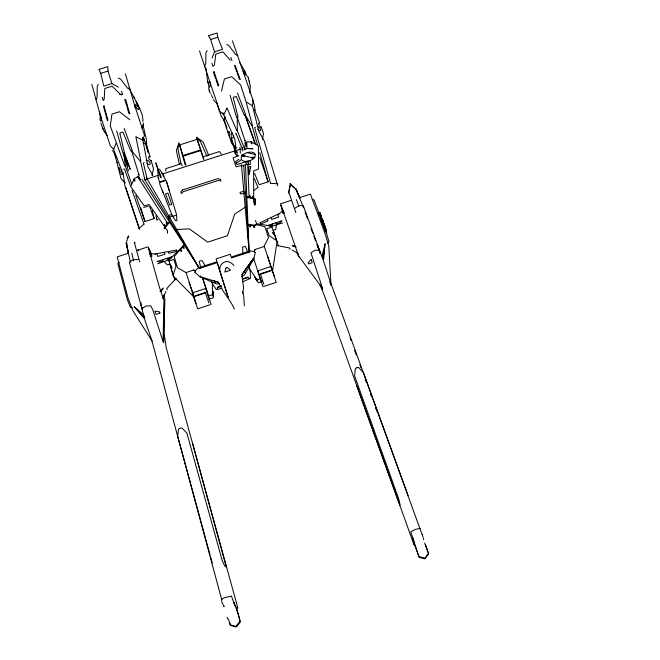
<?xml version="1.0" encoding="UTF-8"?>
<svg xmlns="http://www.w3.org/2000/svg" width="660" height="660" viewBox="0 0 660 660"><rect width="100%" height="100%" fill="white"/><g stroke="black" fill="none" stroke-linecap="round" stroke-linejoin="round"><path stroke-width="0.99" d="M165.784 171.055L165.792 168.63L181.046 163.779L182.333 165.784M167.5 233.178L167.516 230.777L165.239 227.543M163.201 340.684L163.606 342.672L164.497 301.381M163.606 342.672L164.901 298.98L163.804 295.086M213.543 293.015L213.229 297.825L208.7 299.326M143.492 123.123L142.857 126.58L141.834 128.024M323.656 259.058L325.042 243.87L322.179 255.568L323.656 259.058L322.179 255.568M242.872 293.271L243.556 287.677L242.063 275.385M323.293 257.647L325.042 243.87M276.358 224.862L275.773 229.482L273.207 230.323L278.446 245.809M236.28 152.427L235.438 152.699L236.28 152.427L231.19 138.138M400.01 504.248L399.869 505.172L356.887 386.059M272.481 271.235L277.027 241.808L271.598 226.091L256.418 223.724M262.523 139.367L263.48 133.518L261.195 127.141A2.591 1.138 49 0 1 258.72 124.435A2.591 1.138 49 0 1 259.801 123.222L254.463 109.659L255.032 109.906L254.677 110.443M126.728 245.561L127.116 243.606M128.271 237.74L128.659 235.785M288.618 193.083L290.441 184L296.307 189.618L303.55 207.751M152.031 175.502L153.491 168.514L151.181 160.694A2.632 1.345 46.7 0 1 148.624 157.987A2.632 1.345 46.7 0 1 150.001 156.676L146.338 144.235L142.799 137.494M290.441 184L288.783 192.06L295.771 212.495M255.222 252.673L253.844 258.885L244.645 274.626L241.535 276.837M221.471 91.105L224.425 78.953L231.718 76.675L240.685 85.09L246.139 102.019L252.475 125.672M127.941 236.56L126.242 243.358L130.432 262.152M142.874 121.688L142.882 118.47M163.449 259.487L162.987 260.939L159.406 262.111L158.062 261.245M173.077 275.129L175.956 266.459L173.885 259.355L169.059 261.236M142.857 139.961L144.466 135.176L134.879 106.186L125.367 73.887M249.818 93.076L250.346 86.262M116.036 143.335L113.636 149.531M281.036 221.1L280.467 222.568L276.961 223.715L275.764 222.816M211.992 58.088L214.541 51.826L210.647 39.468L208.395 35.673L217.074 33L217.775 37.265L222.502 49.368L214.541 51.826M273.001 223.724L272.464 224.969L269.156 226.042M217.115 289.154L217.866 287.438L221.719 286.168M167.788 223.55L137.594 176.624L134.079 179.091L130.705 186.607L144.136 205.804L149.044 204.501L164.893 227.048M162.748 298.427L165.891 291.538M219.607 270.237C219.788 261.401 228.566 258.563 233.904 265.534M223.757 114.799L226.702 108.553M98.266 84.266L97.226 86.386L97.061 97.54L96.022 99.635M264.149 246.097L268.521 237.575L264.784 226.644L256.938 224.771L255.073 225.382M207.133 50.605L205.912 52.759L205.796 63.797L204.583 65.926M114.37 154.325L114.675 153.796L112.538 150.604M125.416 183.051L121.135 178.81L114.675 153.796M215.358 282.001L214.896 282.752L214.104 280.797L218.567 282.406L200.153 276.606L200.615 275.863M236.222 147.741L231.759 143.616L223.682 119.806L225.497 116.968M241.981 156.098L241.576 156.676A7.367 4.273 -18.3 0 0 244.175 161.246A7.367 4.273 -18.3 0 0 252.829 159.192L254.95 156.882L255.304 154.531A7.367 4.273 -18.3 0 0 247.063 152.658L241.42 155.191L241.981 156.098L244.192 156.354L244.942 155.529L243.103 154.869M160.842 291.695L163.144 288.057L159.959 291.629M253.39 259.099L241.824 274.725L253.613 258.209L244.555 270.757L245.248 272.72L244.447 272.39M246.419 221.075L247.162 220.118M163.977 228.162L168.712 222.445L169.587 222.156M164.323 228.649L169.042 222.956L169.917 222.676M179.512 250.421L174.207 256.608L177.474 267.795L186.054 272.555L190.253 285.202M224.788 286.522L228.187 297.421L217.239 262.647L199.46 268.48L142.032 179.438M179.677 250.528L183.802 245.858L184.685 245.57M283.759 211.579L283.594 211.769A1.237 0.718 -44.6 0 1 282.95 212.173L282.356 212.075L282.736 211.2A1.237 0.726 -44.6 0 1 283.371 210.804L283.569 210.746M284.196 212.957L284.023 213.147A1.246 0.726 -44.6 0 1 283.387 213.543L282.785 213.452L283.165 212.578A1.246 0.726 -44.6 0 1 283.8 212.173L284.179 212.124M176.179 278.38L166.7 288.593L167.211 289.781M195.005 271.144L198.041 267.96L216.967 261.764L216.092 258.926L230.299 254.273L231.206 257.087L250.024 250.899L254.496 251.608M193.603 270.369L194.098 269.849L195.368 271.664L194.873 272.184M327.698 243.301L329.051 241.939L326.708 233.995L313.945 199.65L312.114 199.633M179.305 249.711L168.729 260.089L173.39 276.226L194.353 297.478M138.98 228.343L144.07 224.152M254.116 190.311L257.969 187.39M254.702 157.311L252.359 157.204L251.608 158.02L253.423 158.672M283.165 210.078L279.403 213.691M223.385 605.03C218.006 597.127 226.132 597.762 231.446 596.038C234.201 604.321 238.359 612.414 239.902 621.258L235.892 626.381L230.051 624.814L228.5 619.063M236.445 602.869L166.147 347.432L165.041 339.05L163.457 333.325M249.084 251.221L243.713 165.091L245.636 165.058M119.353 262.366L117.818 263.488L127.314 299.59L130.441 307.428L132.38 307.717M175.783 230.059L176.649 229.441L189.354 228.888L207.685 242.146L227.444 235.702L234.655 214.186L245.198 207.215L246.345 207.182M145.126 180.304L147.122 178.885L158.276 175.329M149.737 254.389L150.1 254.191A1.279 0.751 6.3 0 1 150.876 254.133L151.701 254.628L151.239 255.073A1.279 0.751 6.3 0 1 150.455 255.131L150.2 255.082M325.38 229.614L325.809 230.579M238.887 159.258L235.678 161.486L236.272 163.243L240.85 160.058M294.896 208.304L298.798 205.796L303.262 205.582L323.92 262.177L329.818 280.327L423.093 537.306M169.595 217.363L172.276 215.754L159.522 183.455M356.928 367.711L355.344 368.635L354.585 375.787L398.689 498.836L399.853 503.415M246.675 148.64L244.852 149.218L245.008 149.721M260.304 223.187L260.18 222.758L279.394 213.493L279.485 213.931M242.962 281.647L250.437 278.372L250.222 271.961L249.01 266.013M100.551 115.549C98.612 121.918 102.745 123.998 100.864 115.781M157.682 263.752L169.876 259.528M208.057 296.109L212.536 294.624M257.062 279.881L260.609 278.71M262.086 281.638L258.489 282.835L255.593 279.106M263.942 286.432L276.243 282.348L271.021 266.491L257.73 270.88L262.993 286.745M210.152 304.689L197.711 308.822L192.217 292.916L205.664 288.478L211.109 304.375M217.288 287.224L221.133 285.953M242.294 278.957L248.069 277.051M242.946 279.147L247.772 277.555L249.521 278.446M270.666 270.41L260.362 273.817L263.835 284.295M194.857 295.886L205.285 292.438L208.857 302.94M260.518 274.288L270.823 270.88M194.997 296.365L205.425 292.916M319.399 215.143L319.555 215.581L319.316 214.78L320.479 214.483L320.314 214.038L319.192 214.368L318.64 212.619L319.663 212.281L320.215 214.03M321.016 215.935L320.191 216.661L321.222 216.323L320.611 214.97L320.958 216.117M320.29 217.734L321.313 217.404L322.608 221.364L322.459 220.96M320.463 217.899L321.494 217.561L321.222 216.323M322.369 219.599C321.527 217.181 320.669 220.737 321.478 220.275M321.964 221.438L322.996 221.1L322.847 220.688L321.816 221.026L322.377 222.75M324.241 224.631C321.148 223.798 325.784 227.411 323.895 223.715M323.499 225.778L324.497 225.291M325.982 229.639L324.679 225.637L323.647 225.984L324.308 228.038L325.339 227.7L325.726 228.467L325.982 229.639L324.951 229.977L324.472 228.203L325.504 227.865M324.901 226.248L323.846 226.578L324.316 228.129M254.851 249.571L264.272 246.477L272.605 271.598M186.054 272.555L193.677 270.055M231.487 257.969L250.066 251.864M324.58 228.558L325.611 228.22M324.695 228.805L325.726 228.467M324.992 231.173L326.015 230.827L326.708 233.128L326.024 230.835M184.338 245.041L183.463 245.33L179.322 250.016L180.196 249.736M247.987 224.309L255.164 225.291M248.011 224.936L255.172 225.91M139.639 261.764L134.269 242.129L135.16 242.83M254.95 225.027L256.814 224.425L255.502 220.539M157.047 261.575L172.037 256.682L171.649 257.887L167.442 259.264L166.262 258.563M267.333 225.572L282.034 220.77M318.796 213.048L319.82 212.71M319.192 214.368L320.314 214.038M319.316 214.78L320.479 214.483M246.84 197.183L247.698 196.903L255.098 198.66M246.865 197.794L247.739 197.505L255.115 199.254L255.123 204.757L254.248 205.045M127.974 253.366L117.447 256.789L117.29 257.301L128.024 297.982L132.808 310.555L152.081 341.055M136.595 250.569L148.079 246.832L151.47 253.852M291.076 200.376L280.516 203.808L282.521 211.183M299.714 197.571L310.274 194.139L310.571 194.494L324.935 233.227L328.796 245.866L331.015 285.565M135.762 195.434L145.01 221.546L154.16 218.592L152.254 210.598M259.735 152.567L268.125 181.83L259.165 184.726L254.57 173.398M171.765 214.442L168.506 215.49L168.952 218.963M156.898 220.011L157.806 219.722M270.534 183.331L277.175 183.703M172.846 216.282L176.245 215.185M236.734 164.637L248.35 160.916L248.523 165.008M182.977 155.512L200.599 149.911M183.183 156.156L200.805 150.554M137.998 174.776L138.847 174.504M244.456 140.893L245.289 140.63M204.328 156.362L219.475 151.536L221.282 154.168M162.542 173.968L240.075 149.243L242.715 149.176M238.829 155.62L233.071 157.93L236.065 166.807L241.511 165.536L243.771 165.982M159.406 182.061L165.396 180.147M160.091 182.358L164.959 180.807M179.668 144.903L197.2 139.351M123.651 169.207L124.476 168.952L130.284 185.369M144.152 162.706L143.335 162.962L146.908 177.928M235.298 133.774L236.107 133.518L241.824 147.658M255.395 127.396L254.595 127.652L270.55 183.133M144.878 179.611L140.596 161.618L131.579 150.67L130.746 150.934L122.892 132.017L119.806 132.982L124.443 152.93L123.626 153.186L125.474 166.419L131.645 183.826M244.241 147.914L237.352 130.927L237.229 117.29L238.046 117.035L233.195 97.366L236.214 96.418L244.225 115.079L245.025 114.832L252.186 126.225L257.499 144.763M136.892 104.066L137.453 103.884L138.946 107.514L136.1 102.184M208.255 83.828L207.661 81.98L208.222 81.807M243.911 70.669L244.464 70.496L244.967 72.369M111.911 83.597L103.793 86.105L100.741 73.351L98.95 69.374L107.794 66.652L108.009 71.115L111.911 83.597L118.313 87.128M100.741 73.351L108.009 71.115M210.647 39.468L217.775 37.265M270.683 226.603L282.769 222.89M271.986 227.213L266.673 228.64L269.049 235.579L276.664 240.751M143.632 207.463L148.541 206.167M319.762 284.361L324.035 294.649L414.001 544.731L414.521 544.615L419.116 557.378L425.023 558.855L428.62 553.946L424.636 543.015M221.859 288.37L216.332 289.649L212.809 284.311L211.175 280.599M420.288 528.404L415.404 529.361L410.751 531.82L418.993 556.636L424.916 558.104L428.521 553.195L425.527 544.979M176.665 250.462L176.426 250.066L155.1 253.976L155.38 254.364M356.92 367.694L358.652 367.48L363.512 372.71L408.061 495.487M243.986 193.529L240.298 193.834L240.108 192.382L243.779 191.202L245.545 194.403M247.607 148.417L252.928 148.838L251.08 148.483M248.407 148.748L250.775 148.582M137.998 259.413L133.147 259.735L129.385 262.218L145.299 321.37L151.618 339.702L221.702 599.569M219.392 283.849L216.546 283.899L199.708 276.697L195.063 272.44M253.663 198.322L253.63 170.907L258.53 169.067L258.439 145.844L251.155 141.801L246.733 141.867L247.03 148.681M198.949 267.663L144.169 178.753M149.606 253.457L155.306 254.116M119.575 94.57L121.754 94.718M255.222 252.359L254.496 252.244L254.488 250.024L255.214 250.14M276.49 245.421L289.806 248.069L290.103 249.323M137.569 250.058L138.955 250.363M242.434 155.463L254.084 158.087M247.063 152.658L255.304 154.531M295.787 246.411L292.215 245.594L296.035 247.186M182.506 240.966L183.595 241.329M116.605 162.418L117.265 162.64M142.981 143.005L146.338 144.235M226.941 127.916L226.347 127.677L226.693 127.141L224.02 119.27M223.682 119.806L224.268 120.046M129.855 89.125L127.471 88.102L120.656 79.134L118.247 78.086M225.134 566.42L226.248 566.907L192.365 442.571M217.75 103.777L215.209 101.978L213.452 99.751M237.773 55.621L235.628 54.541L228.904 45.647L226.735 44.542M136.389 136.999L142.915 140.291M292.141 249.959L298.279 253.498M150.2 256.303L150.859 256.534A1.279 0.751 6.3 0 0 151.643 256.476L152.113 256.03L151.288 255.535A1.279 0.751 6.3 0 0 150.505 255.593M252.475 105.748L246.617 102.218M129.888 119.79L119.41 111.738L111.969 114.056L110.294 125.928L124.864 166.138M223.616 114.493L219.805 111.441L199.51 50.968M134.261 306.784L143.459 314.68L144.367 318.417L134.261 306.784L143.814 317.048L144.367 318.417M235.438 152.699L231.107 138.163M322.237 219.953L321.511 217.998L320.488 218.336L320.95 219.78M289.789 183.678L293.997 187.729M295.408 189.073L296.81 190.426M164.15 261.517L167.359 264.94L169.966 264.082L171.79 270.105M107.357 135.721L103.471 129.987L100.823 122.966M230.282 60.167L222.989 51.859L215.787 54.087L214.409 65.101L212.974 66.363L211.934 63.319M244.918 71.75L243.845 70.925L243.325 71.181L244.159 73.276L246.906 75.916L244.967 72.022M212.924 98.068L212.52 97.432M249.364 268.603L256.954 279.609M172.276 215.754L175.742 220.795L176.88 220.432L176.492 214.401L166.79 182.292M224.515 120.994L221.331 116.284L216.571 102.787M159.538 169.125L164.068 176.055M168.663 251.93L168.407 251.534L168.91 253.3L176.872 251.419L176.426 250.066M133.757 179.817L134.681 181.236L135.052 180.617L134.079 179.091M322.872 224.128L323.466 225.629M205.689 266.434L201.96 260.477L199.196 261.385L200.797 268.042M104.569 131.967L104.181 131.299M239.745 62.708L244.464 70.496M298.864 257.012L296.719 252.244M146.182 177.276L199.46 268.48M152.889 175.387L147.914 166.807L142.486 137.981M234.382 309.103C230.241 299.607 222.956 292.553 218.831 283.058M142.197 116.325L142.742 117.761M324.052 224.194L324.712 226.149L323.953 223.822M142.024 307.741L141.793 307.312L142.156 308.756M142.337 309.482L141.875 308.632L145.736 306.158L150.678 305.728L152.806 309.804L163.045 341.616L163.952 300.275L159.307 286.869L148.525 248.399L150.34 251.905M141.042 303.311L140.58 302.453L141.554 306.339M128.881 87.862L137.453 103.884M212.223 96.88L211.852 96.104M224.631 565.694L222.453 561.396L186.904 433.216L181.921 427.919L180.015 428.183L178.489 429.074L177.688 436.351L210.086 555.01M422.301 534.781L422.614 535.4M223.666 605.946L224.045 606.697L224.012 605.962M137.841 105.179L137.957 105.427A9.174 0.462 71.2 0 1 139.103 108.199L139.334 108.809M324.662 227.477L324.349 226.842L324.555 227.386M324.959 227.477C324.151 225.134 325.38 228.236 324.637 226.825L324.852 227.386M139.73 108.339L142.469 115.624M323.73 223.559C324.035 223.121 322.361 220.019 322.27 222.445M102.564 128.007L103.29 129.607M222.791 112.678L234.836 139.186L236.016 148.896M299.854 197.975L295.614 188.488L299.623 197.662M164.076 252.334L164.926 254.24L157.707 256.459L156.948 253.638M206.968 156.321L200.252 141.116L196.919 138.649L203.849 158.969M166.089 180.7L161.568 172.54M282.01 209.055L281.045 205.318L298.551 255.849L322.517 288.395L310.934 252.821L314.944 250.305L319.473 250L319.688 250.907L319.168 249.538M227.007 108.042L236.816 130.639M413.119 538.964L412.756 538.123L413.911 542M320.875 215.597L321.007 216.2M208.675 155.265L203.131 142.04L196.482 137.123L203.626 159.324M162.187 190.228L163.193 192.687M254.405 178.761L257.837 187.242M321.692 286.762L322.798 289.525M134.945 105.798L135.77 108.091M323.111 221.611L323.301 222.107M247.838 252.599L245.322 246.271L242.575 247.17L242.987 254.191M323.68 223.435L323.35 222.502M248.292 77.954L250.371 86.46M322.707 222.057L322.69 222.37M247.698 76.444L248.341 78.078M322.311 219.45L322.872 221.166L322.509 219.937M322.542 220.333L322.715 220.729L322.072 218.947M155.884 162.995L161.362 177.317L160.504 177.589L155.801 163.028M321.247 218.196L321.469 218.757L321.28 218.287M321.841 219.805L321.882 219.895M321.115 216.496L321.304 216.991L320.859 215.49M296.373 199.65L298.79 206.011M414.356 544.648L413.622 543.262L414.084 544.714M125.062 155.768L130.226 169.381L124.443 152.93M323.515 223.369L323.095 222.255L323.425 223.352M319.762 215.638L319.836 215.82M237.443 92.953L245.636 114.634M149.721 206.827L154.16 218.592M321.115 216.554L321.494 217.561M325.034 227.461L324.819 226.916L325.289 228.335L325.025 227.601M323.474 223.204L323.293 222.733L323.483 223.459M324.373 224.986L324.547 225.695L324.035 224.392M323.111 221.925L323.268 222.337L322.847 220.688M324.935 226.817L325.099 227.254L324.679 225.637M321.057 217.09L321.247 217.61M324.316 225.951L324.464 226.256M325.132 227.964L325.322 228.459M324.01 225.423L323.722 224.788L323.977 225.572M325.363 229.094L326.23 231.899L325.207 229.152M321.725 219.772L321.874 220.184L321.684 219.301M321.057 218.031L321.403 219.037M319.291 214.376L319.457 214.813M322.501 220.283C321.635 217.932 323.095 221.686 322.426 219.697M324.085 224.342L324.481 225.448M227.123 617.356L227.716 618.964M319.564 250.808L317.179 244.249L320.24 253.258L319.836 251.551M305.093 212.132L307.543 218.848M311.041 228.451L312.79 233.252M313.846 236.132L315.596 240.925M316.998 244.769L320.149 253.407M350.031 337.738L351.087 340.642M354.601 350.303L356.367 355.138M359.882 364.798L360.938 367.694M365.17 379.294L366.226 382.189M370.45 393.789L371.506 396.685M375.73 408.284L376.786 411.18M124.195 128.494L132.206 150.472M323.021 222.898L323.177 223.402L323.021 222.948M232.452 40.796L253.275 100.906L252.392 105.427L258.91 131.53L264.182 140.918L277.736 185.831M252.4 99.643L254.603 105.79L254.826 110.468M237.6 608.182L237.072 606.721L237.055 608.413M210.251 93.415L209.113 89.966M323.392 222.659L323.647 223.22L323.458 222.552M322.344 222.585L322.773 223.971M230.876 57.437L231.949 60.472M131.992 190.195L143.946 224.004M255.494 144.004L245.025 114.832L254.735 142.989M169.339 190.715L166.361 181.269M259.76 157.558L268.125 181.83M256.03 278.941L256.171 279.353M236.255 163.193L236.107 162.756M329.703 281.663L330.693 284.584M189.007 282.307L196.078 303.32M202.405 277.901L209.451 298.889M237.229 117.29L245.173 141.149M253.523 258.167L261.203 281.333M202.513 277.513L207.801 293.436M190.905 287.149L194.461 297.85M267.506 256.063L274.42 276.961M174.793 279.873L172.087 271.078M125.862 187.638L139.664 229.383M138.93 228.17L124.781 185.369L123.362 174.611L113.52 149.218L110.344 145.918L100.749 116.837L91.798 84.257M134.953 106.615L135.176 107.308M321.247 218.559L321.098 218.089M242.426 291.555L243.664 295.424L244.373 305.77M139.26 175.89L131.579 150.67M217.239 262.647L224.722 286.597M185.93 164.959L178.975 142.667L176.352 150.529L179.454 164.596M127.603 165.883L123.626 153.186L128.436 171.055M140.737 207.875L145.01 221.546M235.381 606.152L233.838 602.349L233.97 603.289M209.665 91.765L208.667 88.168M320.339 214.442L320.587 215.251L319.663 212.281M142.989 124.823L146.446 139.904L146.726 146.536M230.092 95.263L236.618 117.488M146.289 145.654L148.385 152.79L148.698 152.262L148.063 152.031L145.703 144.004M121.654 91.344L122.554 94.462L120.384 94.314L112.126 86.204L104.783 88.473L104.197 99.346L103.207 100.477L102.341 97.342M143.533 137.668L144.639 141.57M185.163 164.934L179.347 144.218L177.862 148.401L180.947 163.531M116.688 130.853L122.999 153.384M260.18 222.758L260.568 224.128L267.985 220.993L267.424 219.268L267.531 219.697M115.021 154.555L115.772 157.245M210.623 556.99L212.239 562.922M229.779 622.57L230.554 625.433L236.387 627L240.388 621.885L236.717 608.553L237.765 608.116L236.519 602.811M245.099 72.559L245.281 73.227M249.695 82.566L249.265 80.908M159.291 181.871L158.425 177.218M423.324 538.263L423.687 539.698M131.786 253.135L133.642 260.832M155.966 215.828L156.923 219.813M321.313 217.404L321.733 219.013M323.779 224.029L324.035 225.2L323.779 224.326M211.555 95.197L211.489 94.627M135.828 136.744L140.836 161.073M143.459 314.68L143.814 317.048M205.945 68.071L207.661 81.98M277.777 214.756L277.736 214.294L278.685 217.024L271.681 219.434L271.326 217.387L271.367 217.849M239.91 147.403L240.413 153.12M241.436 164.629L249.166 252.161L245.454 164.538L250.354 164.414L250.173 160.339M205.417 67.072L205.549 68.731M99.685 111.507L99.949 115.591M242.599 147.37L242.83 151.082M251.155 141.801L251.237 143.583L251.922 143.863L251.856 142.189M247.698 164.233L249.133 197.249M247.698 196.903L247.723 197.513M245.041 142.519L245.198 146.107M244.695 146.701L244.827 149.795M157.831 169.669L158.078 177.969M212.322 282.612L212.462 294.335M255.115 199.254L255.123 204.757L253.688 202.851L253.679 198.916M227.815 132A2.582 1.254 -84.7 0 1 229.564 132.313A2.582 1.254 -84.7 0 1 229.152 135.944M228.31 132.256A2.607 1.196 48.4 0 1 228.822 132.635M261.195 127.141A2.574 1.303 -84.3 0 1 260.882 127.504M123.115 172.466A2.623 1.097 -86.1 0 1 121.242 174.042A2.623 1.097 -86.1 0 1 121.811 169.57M257.136 126.571A2.615 1.155 49 0 1 260.444 129.261A2.615 1.155 49 0 1 258.53 130.061M258.035 129.607A2.615 1.155 49 0 1 257.59 129.096M151.181 160.694A2.599 1.13 -85.7 0 1 150.909 161.048M149.762 157.162A2.599 1.13 -85.7 0 1 150.001 156.676M233.632 135.325A2.599 1.27 -84.7 0 1 232.204 138.212A2.599 1.27 -84.7 0 1 231.091 135.473A2.599 1.27 -84.7 0 1 232.708 133.064M119.815 172.301A2.648 1.411 45.9 0 1 119.311 172.194A2.599 1.081 -86 0 0 119.691 168.539A2.599 1.081 -86 0 0 118.189 168.135A2.648 1.411 45.9 0 1 118.734 168.382M146.248 160.487A2.656 1.361 46.7 0 1 149.168 161.477A2.656 1.361 46.7 0 1 149.82 164.381A2.656 1.361 46.7 0 1 146.792 162.896M136.183 101.335A163.68 124.938 -25.4 0 1 138.946 107.514M133.84 96.863A163.68 124.938 -25.4 0 1 134.64 98.34M246.601 161.749A0.883 0.726 -15.3 0 1 247.079 162.797A0.883 0.726 -15.3 0 1 245.701 163.028A0.883 0.726 -15.3 0 1 245.933 161.857M212.965 291.332L213.073 295.886L212.965 291.332M208.469 83.127C209.228 95.956 211.951 76.906 208.469 83.127M135.185 104.932C138.814 114.782 141.603 105.913 135.185 104.932M171.427 265.98L171.138 267.886L172.037 268.075L171.427 265.98M250.767 166.477L249.15 174.768L248.762 166.732L250.767 166.477M225.984 267.96L224.821 272.068L230.538 270.188L227.296 267.531L225.984 267.96M103.991 105.905L103.57 106.738L105.328 113.066L105.748 112.241L103.991 105.905M106.12 113.578L105.699 114.403L107.473 120.78L107.893 119.963L106.12 113.578M214.005 71.668L213.518 72.509L215.63 78.664L216.117 77.822L214.005 71.668M216.562 79.118L216.076 79.959L218.196 86.163L218.691 85.322L216.562 79.118M164.538 224.738L164.084 225.291L164.777 226.281L165.231 225.728L164.538 224.738M166.567 222.28L166.106 222.841L166.774 223.872L167.227 223.311L166.567 222.28M138.476 176.451L138.138 176.855L140.101 179.899L140.44 179.495L138.476 176.451M180.98 249.959L180.51 250.495L181.219 251.51L181.657 251.014L180.98 249.959M183.661 246.931L183.191 247.467L183.868 248.523L184.346 247.987L183.661 246.931M182.523 189.989L180.848 191.879L181.393 193.652L183.067 191.771L218.353 180.444L220.91 180.964L220.333 179.206L217.775 178.679L182.523 189.989M311.231 259.421L308.08 262.812L308.698 263.86L312.205 262.738L311.231 259.421M274.09 233.788L273.421 234.482L272.72 232.444L274.09 233.788M159.827 313.153L156.09 314.432L154.877 311.14L159.72 311.924L159.827 313.153M171.699 204.402L169.653 205.062L165.487 193.892L167.987 193.091L171.699 204.402M237.047 151.948L234.514 152.757L237.08 156.181L237.047 151.948M250.437 226.817L249.711 226.677L249.653 225.415L250.379 225.563L250.437 226.817M254.455 227.617L253.786 227.486L253.729 226.24L254.446 226.38L254.455 227.617M246.559 145.967L246.032 145.844L245.883 142.246L246.411 142.37L246.559 145.967M250.189 196.894L249.472 196.721L249.414 195.5L250.132 195.673L250.189 196.894M253.3 197.637L252.59 197.464L252.59 196.259L253.3 196.432L253.3 197.637M129.822 113.792L128.865 113.404L127.025 107.052L127.974 107.448L129.822 113.792M127.594 106.12L126.637 105.724L124.806 99.429L125.763 99.825L127.594 106.12M240.116 79.307L239.258 78.895L237.064 72.724L237.922 73.136L240.116 79.307M237.46 71.849L236.602 71.428L234.424 65.307L235.282 65.728L237.46 71.849M257.474 281.185L254.941 277.447L257.474 281.185M323.87 225.217L323.87 225.217M128.469 253.275L126.242 243.358L128.469 253.275"/></g></svg>
